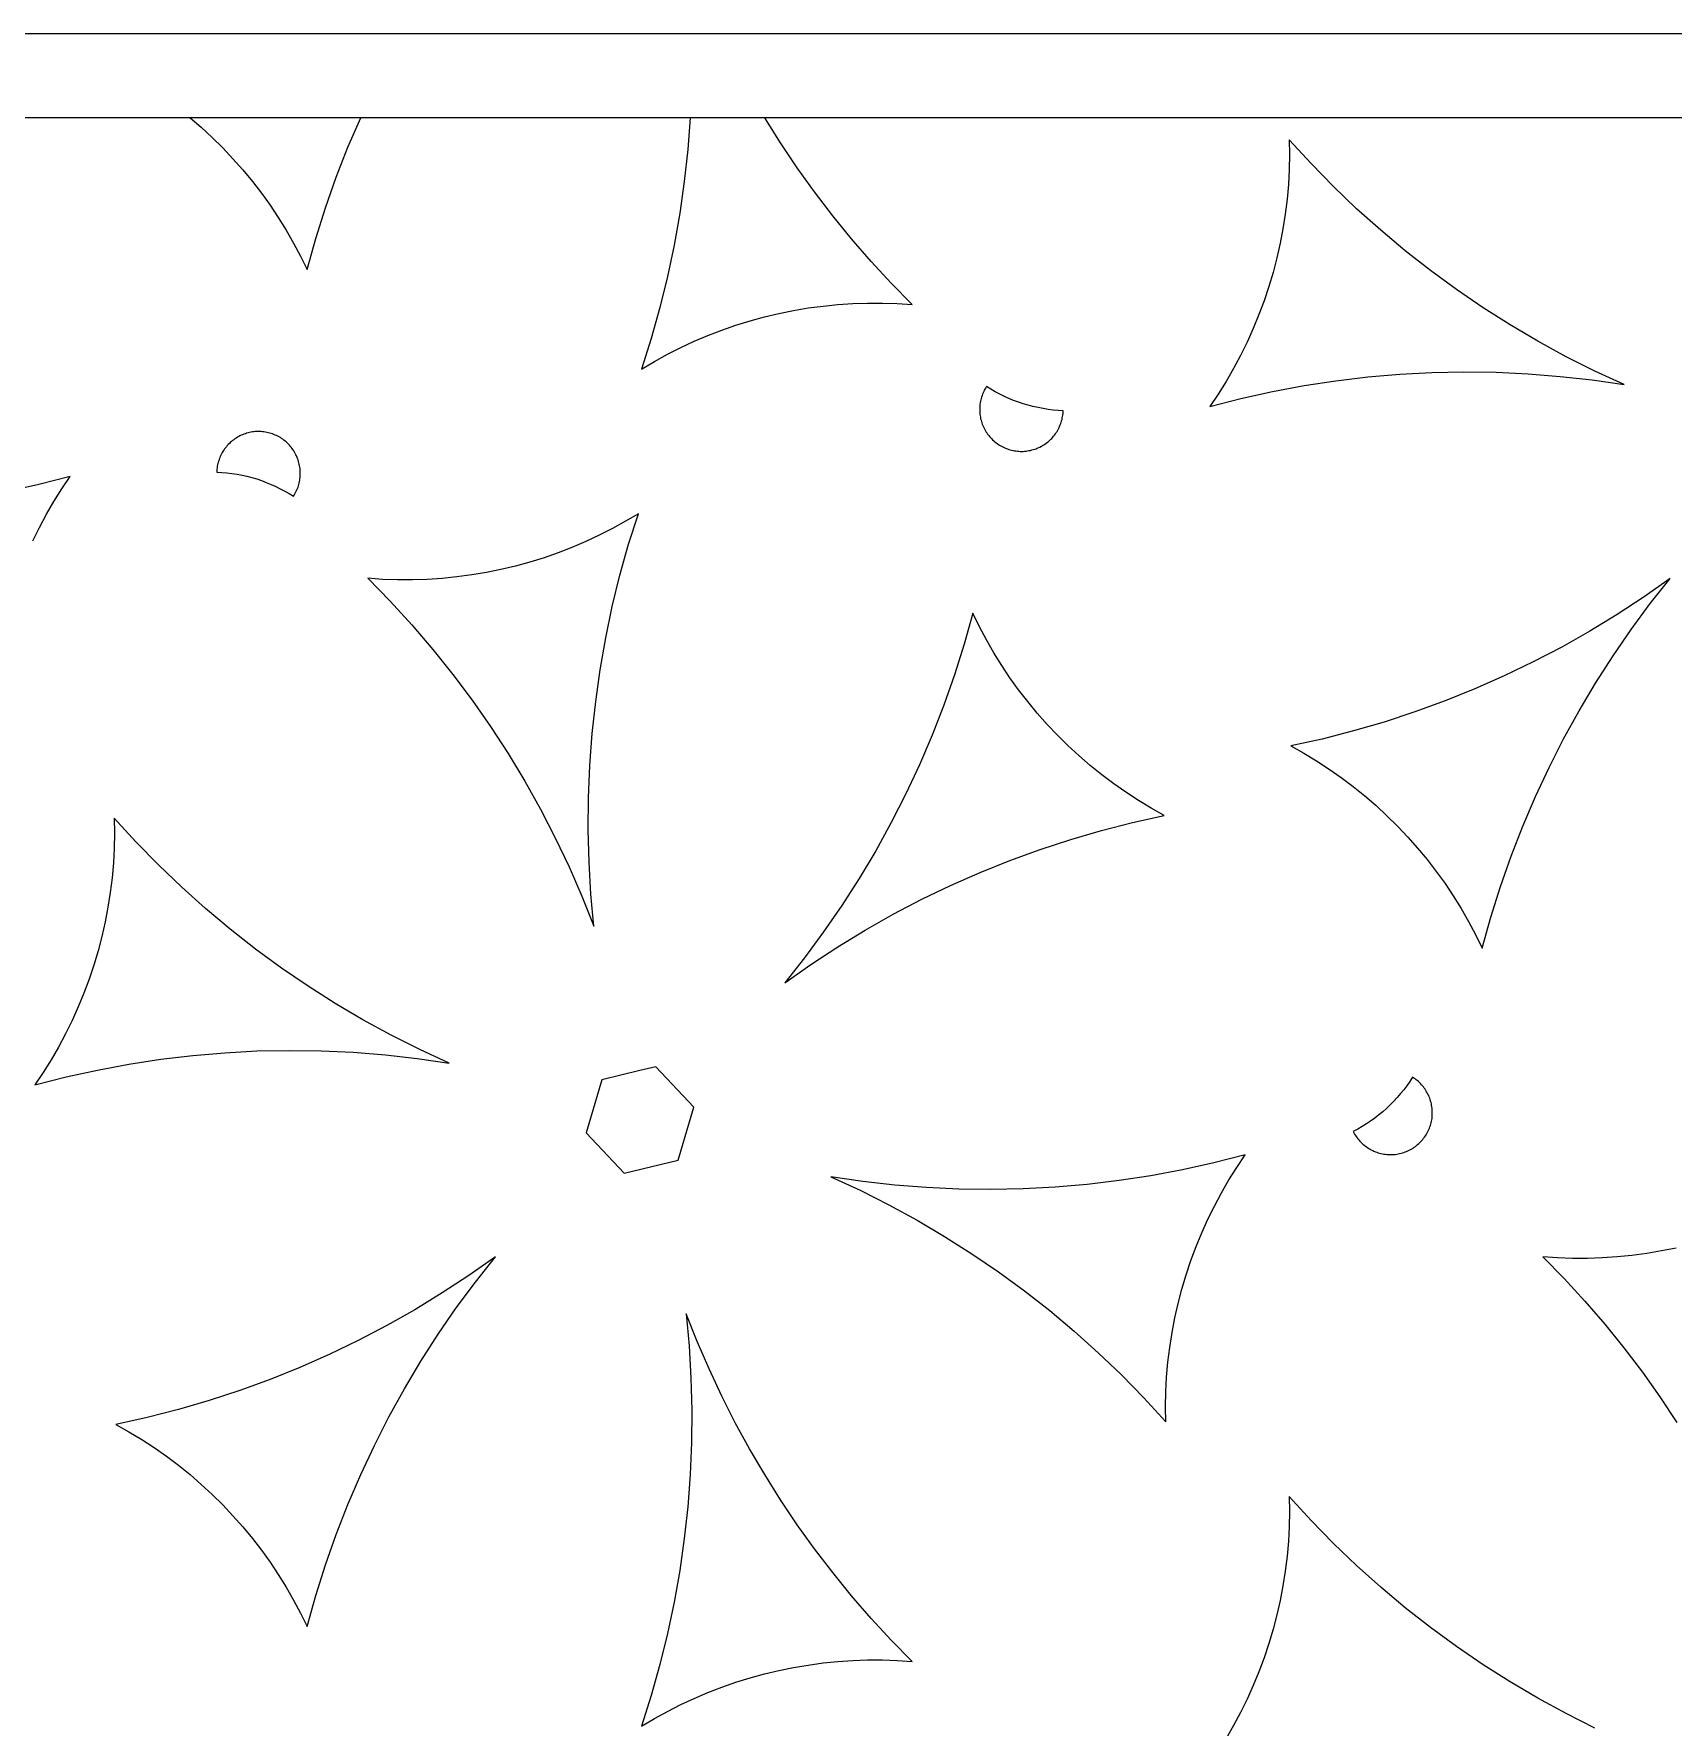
# Model space of a CAD drawing. Header units: millimetres. Extents: x 673 to 1358, y 599 to 1000.
# Drawn here: x 1140.5 to 1258, y 878.3 to 999.6 of the extents above; entities that cross this region are included whole.
import ezdxf

# ---------------------------------------------------------------- set-up
doc = ezdxf.new("R2010")
doc.units = ezdxf.units.MM
doc.layers.add('Layer 01', color=12, linetype='Continuous', true_color=0xde0000)

msp = doc.modelspace()

# ---------------------------------------------------------------- linework, layer by layer
at = {"layer": 'Layer 01'}
for p, q in [((1358.34, 999.58), (672.87, 999.58)), ((1352.34, 993.58), (678.87, 993.58)), ((1151.74, 993.58), (1152.54, 992.89)), ((1163.05, 991.46), (1163.96, 993.58)), ((1187.56, 993.58), (1187.39, 991.29)), ((1194.04, 991.77), (1192.91, 993.58)), ((1152.54, 992.89), (1153.32, 992.16)), ((1153.32, 992.16), (1154.08, 991.42)), ((1154.08, 991.42), (1154.81, 990.64)), ((1162.21, 989.31), (1163.05, 991.46)), ((1187.39, 991.29), (1187.14, 989)), ((1195.24, 990), (1194.04, 991.77)), ((1232.05, 990.3), (1230.49, 992)), ((1230.49, 992), (1230.5, 990.94)), ((1154.81, 990.64), (1155.52, 989.84)), ((1155.52, 989.84), (1156.2, 989.02)), ((1196.48, 988.26), (1195.24, 990)), ((1230.48, 989.87), (1230.43, 988.8)), ((1230.5, 990.94), (1230.48, 989.87)), ((1233.66, 988.66), (1232.05, 990.3)), ((1156.2, 989.02), (1156.85, 988.18)), ((1161.44, 987.13), (1162.21, 989.31)), ((1187.14, 989), (1186.82, 986.73)), ((1230.43, 988.8), (1230.33, 987.74)), ((1235.32, 987.06), (1233.66, 988.66)), ((1156.85, 988.18), (1157.47, 987.31)), ((1197.78, 986.56), (1196.48, 988.26)), ((1230.33, 987.74), (1230.2, 986.68)), ((1157.47, 987.31), (1158.06, 986.43)), ((1158.06, 986.43), (1158.62, 985.52)), ((1160.75, 984.93), (1161.44, 987.13)), ((1186.82, 986.73), (1186.42, 984.46)), ((1199.13, 984.91), (1197.78, 986.56)), ((1230.2, 986.68), (1230.04, 985.63)), ((1237.04, 985.53), (1235.32, 987.06)), ((1158.62, 985.52), (1159.15, 984.6)), ((1160.12, 982.7), (1160.75, 984.93)), ((1230.04, 985.63), (1229.84, 984.58)), ((1238.8, 984.05), (1237.04, 985.53)), ((1159.15, 984.6), (1159.65, 983.66)), ((1186.42, 984.46), (1185.95, 982.21)), ((1200.53, 983.29), (1199.13, 984.91)), ((1229.84, 984.58), (1229.6, 983.54)), ((1240.62, 982.63), (1238.8, 984.05)), ((1159.65, 983.66), (1160.12, 982.7)), ((1201.98, 981.72), (1200.53, 983.29)), ((1229.33, 982.5), (1229.03, 981.48)), ((1229.6, 983.54), (1229.33, 982.5)), ((1242.47, 981.27), (1240.62, 982.63)), ((1185.95, 982.21), (1185.4, 979.98)), ((1203.48, 980.19), (1201.98, 981.72)), ((1229.03, 981.48), (1228.69, 980.47)), ((1196.03, 979.95), (1197.09, 980.09)), ((1197.09, 980.09), (1198.15, 980.2)), ((1198.15, 980.2), (1199.21, 980.27)), ((1199.21, 980.27), (1200.28, 980.3)), ((1200.28, 980.3), (1201.35, 980.3)), ((1201.35, 980.3), (1202.41, 980.27)), ((1202.41, 980.27), (1203.48, 980.19)), ((1228.69, 980.47), (1228.32, 979.47)), ((1244.38, 979.97), (1242.47, 981.27)), ((1185.4, 979.98), (1184.78, 977.76)), ((1190.84, 978.71), (1191.86, 979.03)), ((1191.86, 979.03), (1192.89, 979.31)), ((1192.89, 979.31), (1193.93, 979.56)), ((1193.93, 979.56), (1194.98, 979.77)), ((1194.98, 979.77), (1196.03, 979.95)), ((1228.32, 979.47), (1227.91, 978.48)), ((1246.32, 978.74), (1244.38, 979.97)), ((1184.78, 977.76), (1184.09, 975.57)), ((1187.86, 977.56), (1188.84, 977.98)), ((1188.84, 977.98), (1189.84, 978.36)), ((1189.84, 978.36), (1190.84, 978.71)), ((1227.91, 978.48), (1227.47, 977.51)), ((1248.31, 977.57), (1246.32, 978.74)), ((1185, 976.11), (1185.94, 976.63)), ((1185.94, 976.63), (1186.89, 977.11)), ((1186.89, 977.11), (1187.86, 977.56)), ((1227, 976.55), (1226.5, 975.61)), ((1227.47, 977.51), (1227, 976.55)), ((1250.33, 976.46), (1248.31, 977.57)), ((1252.39, 975.43), (1250.33, 976.46)), ((1184.09, 975.57), (1185, 976.11)), ((1226.5, 975.61), (1225.96, 974.69)), ((1236.11, 975.01), (1238.41, 975.21)), ((1238.41, 975.21), (1240.71, 975.33)), ((1240.71, 975.33), (1243.01, 975.37)), ((1243.01, 975.37), (1245.31, 975.34)), ((1245.31, 975.34), (1247.61, 975.24)), ((1247.61, 975.24), (1249.91, 975.05)), ((1254.48, 974.46), (1252.39, 975.43)), ((1208.64, 974.05), (1208.6, 973.96)), ((1208.69, 974.14), (1208.64, 974.05)), ((1208.75, 974.23), (1208.69, 974.14)), ((1208.8, 974.32), (1208.75, 974.23)), ((1209.11, 974.13), (1208.8, 974.32)), ((1209.43, 973.95), (1209.11, 974.13)), ((1225.96, 974.69), (1225.4, 973.78)), ((1229.28, 973.97), (1231.55, 974.39)), ((1231.55, 974.39), (1233.82, 974.74)), ((1233.82, 974.74), (1236.11, 975.01)), ((1249.91, 975.05), (1252.2, 974.8)), ((1252.2, 974.8), (1254.48, 974.46)), ((1208.32, 972.96), (1208.31, 972.85)), ((1208.31, 972.85), (1208.31, 972.75)), ((1208.33, 973.06), (1208.32, 972.96)), ((1208.35, 973.16), (1208.33, 973.06)), ((1208.37, 973.27), (1208.35, 973.16)), ((1208.39, 973.37), (1208.37, 973.27)), ((1208.42, 973.47), (1208.39, 973.37)), ((1208.45, 973.57), (1208.42, 973.47)), ((1208.48, 973.67), (1208.45, 973.57)), ((1208.51, 973.77), (1208.48, 973.67)), ((1208.55, 973.86), (1208.51, 973.77)), ((1208.6, 973.96), (1208.55, 973.86)), ((1209.75, 973.77), (1209.43, 973.95)), ((1210.08, 973.61), (1209.75, 973.77)), ((1210.41, 973.46), (1210.08, 973.61)), ((1210.74, 973.33), (1210.41, 973.46)), ((1211.09, 973.2), (1210.74, 973.33)), ((1211.43, 973.08), (1211.09, 973.2)), ((1211.78, 972.98), (1211.43, 973.08)), ((1212.13, 972.89), (1211.78, 972.98)), ((1212.49, 972.81), (1212.13, 972.89)), ((1212.85, 972.74), (1212.49, 972.81)), ((1225.4, 973.78), (1224.8, 972.9)), ((1224.8, 972.9), (1227.03, 973.47)), ((1227.03, 973.47), (1229.28, 973.97)), ((1208.31, 972.75), (1208.31, 972.64)), ((1208.31, 972.64), (1208.31, 972.54)), ((1208.31, 972.54), (1208.32, 972.44)), ((1208.32, 972.44), (1208.33, 972.33)), ((1208.33, 972.33), (1208.34, 972.23)), ((1208.34, 972.23), (1208.36, 972.13)), ((1208.36, 972.13), (1208.38, 972.02)), ((1208.38, 972.02), (1208.41, 971.92)), ((1208.41, 971.92), (1208.43, 971.82)), ((1208.43, 971.82), (1208.47, 971.72)), ((1208.47, 971.72), (1208.5, 971.62)), ((1208.5, 971.62), (1208.54, 971.53)), ((1213.21, 972.68), (1212.85, 972.74)), ((1213.57, 972.64), (1213.21, 972.68)), ((1213.93, 972.61), (1213.57, 972.64)), ((1214.3, 972.59), (1213.93, 972.61)), ((1214.04, 971.47), (1214.08, 971.57)), ((1214.08, 971.57), (1214.12, 971.67)), ((1214.12, 971.67), (1214.16, 971.77)), ((1214.16, 971.77), (1214.18, 971.87)), ((1214.18, 971.87), (1214.21, 971.97)), ((1214.21, 971.97), (1214.23, 972.07)), ((1214.23, 972.07), (1214.25, 972.17)), ((1214.25, 972.17), (1214.27, 972.27)), ((1214.27, 972.27), (1214.28, 972.38)), ((1214.28, 972.38), (1214.29, 972.48)), ((1214.29, 972.48), (1214.3, 972.59)), ((1154.7, 970.38), (1154.62, 970.32)), ((1154.78, 970.45), (1154.7, 970.38)), ((1154.87, 970.51), (1154.78, 970.45)), ((1154.95, 970.57), (1154.87, 970.51)), ((1155.04, 970.63), (1154.95, 970.57)), ((1155.13, 970.69), (1155.04, 970.63)), ((1155.22, 970.74), (1155.13, 970.69)), ((1155.31, 970.79), (1155.22, 970.74)), ((1155.4, 970.83), (1155.31, 970.79)), ((1155.5, 970.87), (1155.4, 970.83)), ((1155.6, 970.91), (1155.5, 970.87)), ((1155.7, 970.94), (1155.6, 970.91)), ((1155.79, 970.98), (1155.7, 970.94)), ((1155.9, 971), (1155.79, 970.98)), ((1156, 971.03), (1155.9, 971)), ((1156.1, 971.05), (1156, 971.03)), ((1156.2, 971.07), (1156.1, 971.05)), ((1156.31, 971.08), (1156.2, 971.07)), ((1156.41, 971.09), (1156.31, 971.08)), ((1156.51, 971.09), (1156.41, 971.09)), ((1156.62, 971.1), (1156.51, 971.09)), ((1156.72, 971.1), (1156.62, 971.1)), ((1156.83, 971.09), (1156.72, 971.1)), ((1156.93, 971.08), (1156.83, 971.09)), ((1157.03, 971.07), (1156.93, 971.08)), ((1157.14, 971.06), (1157.03, 971.07)), ((1157.24, 971.04), (1157.14, 971.06)), ((1157.34, 971.01), (1157.24, 971.04)), ((1157.44, 970.99), (1157.34, 971.01)), ((1157.54, 970.96), (1157.44, 970.99)), ((1157.64, 970.93), (1157.54, 970.96)), ((1157.74, 970.89), (1157.64, 970.93)), ((1157.84, 970.85), (1157.74, 970.89)), ((1157.93, 970.81), (1157.84, 970.85)), ((1158.02, 970.76), (1157.93, 970.81)), ((1158.12, 970.71), (1158.02, 970.76)), ((1158.21, 970.66), (1158.12, 970.71)), ((1158.29, 970.6), (1158.21, 970.66)), ((1158.38, 970.54), (1158.29, 970.6)), ((1158.46, 970.48), (1158.38, 970.54)), ((1158.54, 970.41), (1158.46, 970.48)), ((1158.62, 970.35), (1158.54, 970.41)), ((1208.54, 971.53), (1208.58, 971.43)), ((1208.58, 971.43), (1208.63, 971.34)), ((1208.63, 971.34), (1208.67, 971.24)), ((1208.67, 971.24), (1208.72, 971.15)), ((1208.72, 971.15), (1208.78, 971.06)), ((1208.78, 971.06), (1208.84, 970.98)), ((1208.84, 970.98), (1208.9, 970.89)), ((1208.9, 970.89), (1208.96, 970.81)), ((1208.96, 970.81), (1209.03, 970.73)), ((1209.03, 970.73), (1209.1, 970.65)), ((1209.1, 970.65), (1209.17, 970.58)), ((1209.17, 970.58), (1209.24, 970.5)), ((1209.24, 970.5), (1209.32, 970.43)), ((1209.32, 970.43), (1209.4, 970.36)), ((1209.4, 970.36), (1209.48, 970.3)), ((1213.16, 970.33), (1213.24, 970.39)), ((1213.24, 970.39), (1213.32, 970.46)), ((1213.32, 970.46), (1213.4, 970.54)), ((1213.4, 970.54), (1213.47, 970.61)), ((1213.47, 970.61), (1213.54, 970.69)), ((1213.54, 970.69), (1213.61, 970.77)), ((1213.61, 970.77), (1213.67, 970.85)), ((1213.67, 970.85), (1213.74, 970.93)), ((1213.74, 970.93), (1213.79, 971.02)), ((1213.79, 971.02), (1213.85, 971.1)), ((1213.85, 971.1), (1213.9, 971.19)), ((1213.9, 971.19), (1213.95, 971.29)), ((1213.95, 971.29), (1214, 971.38)), ((1214, 971.38), (1214.04, 971.47)), ((1153.86, 969.21), (1153.82, 969.11)), ((1153.9, 969.31), (1153.86, 969.21)), ((1153.94, 969.4), (1153.9, 969.31)), ((1153.99, 969.49), (1153.94, 969.4)), ((1154.04, 969.59), (1153.99, 969.49)), ((1154.09, 969.67), (1154.04, 969.59)), ((1154.15, 969.76), (1154.09, 969.67)), ((1154.21, 969.85), (1154.15, 969.76)), ((1154.27, 969.93), (1154.21, 969.85)), ((1154.34, 970.01), (1154.27, 969.93)), ((1154.4, 970.09), (1154.34, 970.01)), ((1154.47, 970.17), (1154.4, 970.09)), ((1154.55, 970.24), (1154.47, 970.17)), ((1154.62, 970.32), (1154.55, 970.24)), ((1158.7, 970.28), (1158.62, 970.35)), ((1158.78, 970.2), (1158.7, 970.28)), ((1158.85, 970.13), (1158.78, 970.2)), ((1158.92, 970.05), (1158.85, 970.13)), ((1158.98, 969.97), (1158.92, 970.05)), ((1159.05, 969.89), (1158.98, 969.97)), ((1159.11, 969.8), (1159.05, 969.89)), ((1159.16, 969.71), (1159.11, 969.8)), ((1159.22, 969.63), (1159.16, 969.71)), ((1159.27, 969.53), (1159.22, 969.63)), ((1159.32, 969.44), (1159.27, 969.53)), ((1159.36, 969.35), (1159.32, 969.44)), ((1159.41, 969.25), (1159.36, 969.35)), ((1159.44, 969.16), (1159.41, 969.25)), ((1159.48, 969.06), (1159.44, 969.16)), ((1209.48, 970.3), (1209.56, 970.24)), ((1209.56, 970.24), (1209.65, 970.18)), ((1209.65, 970.18), (1209.74, 970.12)), ((1209.74, 970.12), (1209.83, 970.07)), ((1209.83, 970.07), (1209.92, 970.02)), ((1209.92, 970.02), (1210.01, 969.97)), ((1210.01, 969.97), (1210.11, 969.93)), ((1210.11, 969.93), (1210.21, 969.89)), ((1210.21, 969.89), (1210.3, 969.85)), ((1210.3, 969.85), (1210.4, 969.82)), ((1210.4, 969.82), (1210.5, 969.79)), ((1210.5, 969.79), (1210.6, 969.76)), ((1210.6, 969.76), (1210.7, 969.74)), ((1210.7, 969.74), (1210.81, 969.72)), ((1210.81, 969.72), (1210.91, 969.71)), ((1210.91, 969.71), (1211.01, 969.7)), ((1211.01, 969.7), (1211.12, 969.69)), ((1211.12, 969.69), (1211.22, 969.68)), ((1211.22, 969.68), (1211.33, 969.68)), ((1211.33, 969.68), (1211.43, 969.68)), ((1211.43, 969.68), (1211.53, 969.69)), ((1211.53, 969.69), (1211.64, 969.7)), ((1211.64, 969.7), (1211.74, 969.71)), ((1211.74, 969.71), (1211.84, 969.73)), ((1211.84, 969.73), (1211.95, 969.75)), ((1211.95, 969.75), (1212.05, 969.78)), ((1212.05, 969.78), (1212.15, 969.8)), ((1212.15, 969.8), (1212.25, 969.84)), ((1212.25, 969.84), (1212.35, 969.87)), ((1212.35, 969.87), (1212.44, 969.91)), ((1212.44, 969.91), (1212.54, 969.95)), ((1212.54, 969.95), (1212.63, 969.99)), ((1212.63, 969.99), (1212.73, 970.04)), ((1212.73, 970.04), (1212.82, 970.09)), ((1212.82, 970.09), (1212.91, 970.15)), ((1212.91, 970.15), (1212.99, 970.2)), ((1212.99, 970.2), (1213.08, 970.27)), ((1213.08, 970.27), (1213.16, 970.33)), ((1153.66, 968.4), (1153.65, 968.3)), ((1153.65, 968.3), (1153.65, 968.19)), ((1153.65, 968.19), (1154.01, 968.17)), ((1153.67, 968.5), (1153.66, 968.4)), ((1153.69, 968.61), (1153.67, 968.5)), ((1153.71, 968.71), (1153.69, 968.61)), ((1153.73, 968.81), (1153.71, 968.71)), ((1153.76, 968.91), (1153.73, 968.81)), ((1153.79, 969.01), (1153.76, 968.91)), ((1153.82, 969.11), (1153.79, 969.01)), ((1154.01, 968.17), (1154.38, 968.14)), ((1154.38, 968.14), (1154.74, 968.1)), ((1154.74, 968.1), (1155.1, 968.04)), ((1155.1, 968.04), (1155.46, 967.97)), ((1155.46, 967.97), (1155.81, 967.89)), ((1159.51, 968.96), (1159.48, 969.06)), ((1159.54, 968.86), (1159.51, 968.96)), ((1159.56, 968.76), (1159.54, 968.86)), ((1159.58, 968.65), (1159.56, 968.76)), ((1159.6, 968.55), (1159.58, 968.65)), ((1159.62, 968.45), (1159.6, 968.55)), ((1159.63, 968.34), (1159.62, 968.45)), ((1159.63, 968.24), (1159.63, 968.34)), ((1159.63, 968.14), (1159.63, 968.24)), ((1159.63, 968.03), (1159.63, 968.14)), ((1159.63, 967.93), (1159.63, 968.03)), ((1140.91, 967.31), (1138.66, 966.81)), ((1143.14, 967.88), (1140.91, 967.31)), ((1141.98, 966.09), (1142.55, 967)), ((1142.55, 967), (1143.14, 967.88)), ((1155.81, 967.89), (1156.16, 967.8)), ((1156.16, 967.8), (1156.51, 967.7)), ((1156.51, 967.7), (1156.86, 967.58)), ((1156.86, 967.58), (1157.2, 967.45)), ((1157.2, 967.45), (1157.54, 967.31)), ((1157.54, 967.31), (1157.87, 967.17)), ((1157.87, 967.17), (1158.2, 967)), ((1158.2, 967), (1158.52, 966.83)), ((1158.52, 966.83), (1158.83, 966.65)), ((1159.25, 966.64), (1159.3, 966.73)), ((1159.3, 966.73), (1159.35, 966.82)), ((1159.35, 966.82), (1159.39, 966.92)), ((1159.39, 966.92), (1159.43, 967.01)), ((1159.43, 967.01), (1159.47, 967.11)), ((1159.47, 967.11), (1159.5, 967.21)), ((1159.5, 967.21), (1159.53, 967.31)), ((1159.53, 967.31), (1159.55, 967.41)), ((1159.55, 967.41), (1159.58, 967.51)), ((1159.58, 967.51), (1159.59, 967.62)), ((1159.59, 967.62), (1159.61, 967.72)), ((1159.61, 967.72), (1159.62, 967.82)), ((1159.62, 967.82), (1159.63, 967.93)), ((1141.45, 965.17), (1141.98, 966.09)), ((1158.83, 966.65), (1159.14, 966.46)), ((1159.14, 966.46), (1159.2, 966.55)), ((1159.2, 966.55), (1159.25, 966.64)), ((1140.94, 964.23), (1141.45, 965.17)), ((1182.94, 964.67), (1182, 964.15)), ((1183.86, 965.21), (1182.94, 964.67)), ((1183.16, 963.02), (1183.86, 965.21)), ((1140.47, 963.27), (1140.94, 964.23)), ((1180.09, 963.22), (1179.1, 962.8)), ((1181.05, 963.67), (1180.09, 963.22)), ((1182, 964.15), (1181.05, 963.67)), ((1177.1, 962.06), (1176.08, 961.75)), ((1178.11, 962.42), (1177.1, 962.06)), ((1179.1, 962.8), (1178.11, 962.42)), ((1182.54, 960.8), (1183.16, 963.02)), ((1170.86, 960.69), (1169.8, 960.58)), ((1171.92, 960.83), (1170.86, 960.69)), ((1172.97, 961), (1171.92, 960.83)), ((1174.01, 961.22), (1172.97, 961)), ((1175.05, 961.46), (1174.01, 961.22)), ((1176.08, 961.75), (1175.05, 961.46)), ((1181.99, 958.56), (1182.54, 960.8)), ((1164.47, 960.59), (1166.08, 958.94)), ((1165.53, 960.51), (1164.47, 960.59)), ((1166.6, 960.48), (1165.53, 960.51)), ((1167.67, 960.47), (1166.6, 960.48)), ((1168.73, 960.51), (1167.67, 960.47)), ((1169.8, 960.58), (1168.73, 960.51)), ((1257.79, 960.58), (1255.91, 959.25)), ((1256.36, 958.77), (1257.79, 960.58)), ((1166.08, 958.94), (1167.63, 957.24)), ((1181.52, 956.31), (1181.99, 958.56)), ((1255.91, 959.25), (1253.98, 957.99)), ((1254.99, 956.92), (1256.36, 958.77)), ((1167.63, 957.24), (1169.13, 955.49)), ((1207.82, 958.08), (1207.2, 955.86)), ((1208.29, 957.12), (1207.82, 958.08)), ((1208.79, 956.18), (1208.29, 957.12)), ((1253.98, 957.99), (1252.02, 956.79)), ((1181.12, 954.04), (1181.52, 956.31)), ((1207.2, 955.86), (1206.51, 953.66)), ((1209.32, 955.25), (1208.79, 956.18)), ((1252.02, 956.79), (1250.01, 955.66)), ((1253.69, 955.02), (1254.99, 956.92)), ((1169.13, 955.49), (1170.57, 953.69)), ((1209.89, 954.35), (1209.32, 955.25)), ((1247.97, 954.59), (1245.89, 953.59)), ((1250.01, 955.66), (1247.97, 954.59)), ((1252.44, 953.08), (1253.69, 955.02)), ((1170.57, 953.69), (1171.95, 951.85)), ((1180.8, 951.76), (1181.12, 954.04)), ((1206.51, 953.66), (1205.74, 951.49)), ((1210.48, 953.46), (1209.89, 954.35)), ((1211.1, 952.59), (1210.48, 953.46)), ((1245.89, 953.59), (1243.79, 952.66)), ((1211.76, 951.75), (1211.1, 952.59)), ((1243.79, 952.66), (1241.65, 951.8)), ((1251.27, 951.1), (1252.44, 953.08)), ((1171.95, 951.85), (1173.27, 949.96)), ((1180.55, 949.47), (1180.8, 951.76)), ((1205.74, 951.49), (1204.9, 949.34)), ((1212.43, 950.92), (1211.76, 951.75)), ((1239.49, 951.01), (1237.3, 950.29)), ((1241.65, 951.8), (1239.49, 951.01)), ((1250.15, 949.09), (1251.27, 951.1)), ((1173.27, 949.96), (1174.52, 948.03)), ((1213.14, 950.12), (1212.43, 950.92)), ((1213.88, 949.35), (1213.14, 950.12)), ((1237.3, 950.29), (1235.09, 949.65)), ((1180.38, 947.17), (1180.55, 949.47)), ((1204.9, 949.34), (1204, 947.23)), ((1214.63, 948.6), (1213.88, 949.35)), ((1215.42, 947.88), (1214.63, 948.6)), ((1232.85, 949.07), (1230.61, 948.58)), ((1230.61, 948.58), (1231.54, 948.06)), ((1235.09, 949.65), (1232.85, 949.07)), ((1249.11, 947.03), (1250.15, 949.09)), ((1174.52, 948.03), (1175.72, 946.06)), ((1216.23, 947.18), (1215.42, 947.88)), ((1231.54, 948.06), (1232.45, 947.5)), ((1232.45, 947.5), (1233.34, 946.92)), ((1180.28, 944.87), (1180.38, 947.17)), ((1204, 947.23), (1203.02, 945.14)), ((1217.06, 946.51), (1216.23, 947.18)), ((1217.91, 945.87), (1217.06, 946.51)), ((1233.34, 946.92), (1234.22, 946.31)), ((1234.22, 946.31), (1235.07, 945.67)), ((1248.13, 944.95), (1249.11, 947.03)), ((1175.72, 946.06), (1176.84, 944.05)), ((1203.02, 945.14), (1201.97, 943.09)), ((1218.78, 945.26), (1217.91, 945.87)), ((1219.68, 944.67), (1218.78, 945.26)), ((1235.07, 945.67), (1235.9, 945)), ((1235.9, 945), (1236.71, 944.3)), ((1247.22, 942.83), (1248.13, 944.95)), ((1176.84, 944.05), (1177.9, 942)), ((1180.26, 942.56), (1180.28, 944.87)), ((1220.59, 944.12), (1219.68, 944.67)), ((1221.52, 943.6), (1220.59, 944.12)), ((1236.71, 944.3), (1237.49, 943.58)), ((1147.86, 941.7), (1146.31, 943.4)), ((1146.31, 943.4), (1146.32, 942.33)), ((1180.32, 940.26), (1180.26, 942.56)), ((1201.97, 943.09), (1200.86, 941.07)), ((1214.83, 941.88), (1217.04, 942.53)), ((1217.04, 942.53), (1219.27, 943.1)), ((1219.27, 943.1), (1221.52, 943.6)), ((1237.49, 943.58), (1238.25, 942.83)), ((1238.25, 942.83), (1238.99, 942.05)), ((1246.39, 940.69), (1247.22, 942.83)), ((1146.3, 941.26), (1146.24, 940.2)), ((1146.32, 942.33), (1146.3, 941.26)), ((1149.47, 940.05), (1147.86, 941.7)), ((1177.9, 942), (1178.89, 939.92)), ((1212.64, 941.17), (1214.83, 941.88)), ((1238.99, 942.05), (1239.69, 941.25)), ((1239.69, 941.25), (1240.37, 940.43)), ((1146.24, 940.2), (1146.15, 939.14)), ((1151.14, 938.46), (1149.47, 940.05)), ((1180.45, 937.96), (1180.32, 940.26)), ((1200.86, 941.07), (1199.68, 939.09)), ((1208.34, 939.52), (1210.48, 940.38)), ((1210.48, 940.38), (1212.64, 941.17)), ((1240.37, 940.43), (1241.02, 939.58)), ((1245.62, 938.51), (1246.39, 940.69)), ((1146.15, 939.14), (1146.02, 938.08)), ((1178.89, 939.92), (1179.81, 937.81)), ((1199.68, 939.09), (1198.44, 937.15)), ((1206.23, 938.59), (1208.34, 939.52)), ((1241.02, 939.58), (1241.65, 938.72)), ((1146.02, 938.08), (1145.85, 937.02)), ((1152.85, 936.92), (1151.14, 938.46)), ((1179.81, 937.81), (1180.66, 935.67)), ((1180.66, 935.67), (1180.45, 937.96)), ((1204.16, 937.59), (1206.23, 938.59)), ((1241.65, 938.72), (1242.24, 937.83)), ((1242.24, 937.83), (1242.8, 936.92)), ((1244.93, 936.32), (1245.62, 938.51)), ((1145.85, 937.02), (1145.65, 935.97)), ((1154.62, 935.44), (1152.85, 936.92)), ((1198.44, 937.15), (1197.13, 935.26)), ((1200.11, 935.39), (1202.12, 936.52)), ((1202.12, 936.52), (1204.16, 937.59)), ((1242.8, 936.92), (1243.34, 936)), ((1145.65, 935.97), (1145.42, 934.93)), ((1156.43, 934.02), (1154.62, 935.44)), ((1197.13, 935.26), (1195.77, 933.4)), ((1198.15, 934.19), (1200.11, 935.39)), ((1243.34, 936), (1243.84, 935.06)), ((1244.31, 934.1), (1244.93, 936.32)), ((1145.42, 934.93), (1145.15, 933.9)), ((1158.29, 932.66), (1156.43, 934.02)), ((1196.22, 932.92), (1198.15, 934.19)), ((1243.84, 935.06), (1244.31, 934.1)), ((1144.84, 932.88), (1144.51, 931.87)), ((1145.15, 933.9), (1144.84, 932.88)), ((1195.77, 933.4), (1194.34, 931.6)), ((1194.34, 931.6), (1196.22, 932.92)), ((1144.51, 931.87), (1144.13, 930.87)), ((1160.19, 931.37), (1158.29, 932.66)), ((1144.13, 930.87), (1143.73, 929.88)), ((1162.14, 930.13), (1160.19, 931.37)), ((1143.73, 929.88), (1143.29, 928.91)), ((1164.12, 928.96), (1162.14, 930.13)), ((1142.82, 927.95), (1142.31, 927.01)), ((1143.29, 928.91), (1142.82, 927.95)), ((1166.15, 927.86), (1164.12, 928.96)), ((1142.31, 927.01), (1141.78, 926.08)), ((1154.22, 926.6), (1156.52, 926.73)), ((1156.52, 926.73), (1158.83, 926.77)), ((1158.83, 926.77), (1161.13, 926.74)), ((1161.13, 926.74), (1163.43, 926.63)), ((1168.2, 926.83), (1166.15, 927.86)), ((1170.29, 925.86), (1168.2, 926.83)), ((1141.78, 926.08), (1141.21, 925.18)), ((1145.1, 925.36), (1147.36, 925.79)), ((1147.36, 925.79), (1149.64, 926.13)), ((1149.64, 926.13), (1151.93, 926.41)), ((1151.93, 926.41), (1154.22, 926.6)), ((1163.43, 926.63), (1165.73, 926.45)), ((1165.73, 926.45), (1168.01, 926.19)), ((1168.01, 926.19), (1170.29, 925.86)), ((1185.1, 925.59), (1183.97, 925.32)), ((1187.83, 922.71), (1185.1, 925.59)), ((1141.21, 925.18), (1140.62, 924.29)), ((1140.62, 924.29), (1142.85, 924.87)), ((1142.85, 924.87), (1145.1, 925.36)), ((1181.25, 924.67), (1180.11, 920.87)), ((1183.97, 925.32), (1181.25, 924.67)), ((1239.12, 924.54), (1238.91, 924.24)), ((1239.32, 924.84), (1239.12, 924.54)), ((1239.41, 924.79), (1239.32, 924.84)), ((1239.5, 924.73), (1239.41, 924.79)), ((1239.58, 924.66), (1239.5, 924.73)), ((1239.66, 924.6), (1239.58, 924.66)), ((1239.74, 924.53), (1239.66, 924.6)), ((1239.82, 924.46), (1239.74, 924.53)), ((1239.89, 924.39), (1239.82, 924.46)), ((1239.96, 924.31), (1239.89, 924.39)), ((1240.03, 924.23), (1239.96, 924.31)), ((1237.98, 923.12), (1237.73, 922.86)), ((1238.23, 923.39), (1237.98, 923.12)), ((1238.47, 923.67), (1238.23, 923.39)), ((1238.7, 923.95), (1238.47, 923.67)), ((1238.91, 924.24), (1238.7, 923.95)), ((1240.1, 924.15), (1240.03, 924.23)), ((1240.16, 924.07), (1240.1, 924.15)), ((1240.22, 923.98), (1240.16, 924.07)), ((1240.28, 923.9), (1240.22, 923.98)), ((1240.33, 923.81), (1240.28, 923.9)), ((1240.38, 923.72), (1240.33, 923.81)), ((1240.43, 923.62), (1240.38, 923.72)), ((1240.48, 923.53), (1240.43, 923.62)), ((1240.52, 923.43), (1240.48, 923.53)), ((1240.56, 923.34), (1240.52, 923.43)), ((1240.59, 923.24), (1240.56, 923.34)), ((1240.62, 923.14), (1240.59, 923.24)), ((1240.65, 923.04), (1240.62, 923.14)), ((1186.7, 918.91), (1187.83, 922.71)), ((1236.62, 921.92), (1236.32, 921.7)), ((1236.91, 922.14), (1236.62, 921.92)), ((1237.19, 922.37), (1236.91, 922.14)), ((1237.46, 922.61), (1237.19, 922.37)), ((1237.73, 922.86), (1237.46, 922.61)), ((1240.67, 922.94), (1240.65, 923.04)), ((1240.69, 922.84), (1240.67, 922.94)), ((1240.71, 922.73), (1240.69, 922.84)), ((1240.7, 921.8), (1240.72, 921.9)), ((1240.72, 922.63), (1240.71, 922.73)), ((1240.73, 922.53), (1240.72, 922.63)), ((1240.72, 921.9), (1240.73, 922)), ((1240.74, 922.42), (1240.73, 922.53)), ((1240.73, 922), (1240.74, 922.11)), ((1240.74, 922.32), (1240.74, 922.42)), ((1240.74, 922.21), (1240.74, 922.32)), ((1240.74, 922.11), (1240.74, 922.21)), ((1180.11, 920.87), (1182.84, 917.98)), ((1235.4, 921.12), (1235.07, 920.95)), ((1235.07, 920.95), (1235.12, 920.86)), ((1235.12, 920.86), (1235.17, 920.77)), ((1235.17, 920.77), (1235.23, 920.68)), ((1235.23, 920.68), (1235.29, 920.59)), ((1235.71, 921.31), (1235.4, 921.12)), ((1236.02, 921.5), (1235.71, 921.31)), ((1236.32, 921.7), (1236.02, 921.5)), ((1240.19, 920.56), (1240.24, 920.64)), ((1240.24, 920.64), (1240.3, 920.73)), ((1240.3, 920.73), (1240.35, 920.82)), ((1240.35, 920.82), (1240.4, 920.91)), ((1240.4, 920.91), (1240.45, 921)), ((1240.45, 921), (1240.49, 921.1)), ((1240.49, 921.1), (1240.53, 921.2)), ((1240.53, 921.2), (1240.57, 921.29)), ((1240.57, 921.29), (1240.6, 921.39)), ((1240.6, 921.39), (1240.63, 921.49)), ((1240.63, 921.49), (1240.66, 921.59)), ((1240.66, 921.59), (1240.68, 921.69)), ((1240.68, 921.69), (1240.7, 921.8)), ((1235.29, 920.59), (1235.35, 920.51)), ((1235.35, 920.51), (1235.41, 920.43)), ((1235.41, 920.43), (1235.48, 920.35)), ((1235.48, 920.35), (1235.55, 920.27)), ((1235.55, 920.27), (1235.62, 920.19)), ((1235.62, 920.19), (1235.69, 920.12)), ((1235.69, 920.12), (1235.77, 920.05)), ((1235.77, 920.05), (1235.85, 919.98)), ((1235.85, 919.98), (1235.93, 919.92)), ((1235.93, 919.92), (1236.02, 919.86)), ((1236.02, 919.86), (1236.1, 919.8)), ((1236.1, 919.8), (1236.19, 919.74)), ((1236.19, 919.74), (1236.28, 919.69)), ((1236.28, 919.69), (1236.37, 919.64)), ((1236.37, 919.64), (1236.47, 919.59)), ((1236.47, 919.59), (1236.56, 919.55)), ((1236.56, 919.55), (1236.66, 919.51)), ((1236.66, 919.51), (1236.76, 919.47)), ((1236.76, 919.47), (1236.85, 919.44)), ((1236.85, 919.44), (1236.95, 919.41)), ((1238.5, 919.4), (1238.6, 919.43)), ((1238.6, 919.43), (1238.7, 919.46)), ((1238.7, 919.46), (1238.8, 919.49)), ((1238.8, 919.49), (1238.9, 919.53)), ((1238.9, 919.53), (1238.99, 919.57)), ((1238.99, 919.57), (1239.09, 919.62)), ((1239.09, 919.62), (1239.18, 919.67)), ((1239.18, 919.67), (1239.27, 919.72)), ((1239.27, 919.72), (1239.36, 919.77)), ((1239.36, 919.77), (1239.45, 919.83)), ((1239.45, 919.83), (1239.53, 919.89)), ((1239.53, 919.89), (1239.61, 919.95)), ((1239.61, 919.95), (1239.69, 920.02)), ((1239.69, 920.02), (1239.77, 920.09)), ((1239.77, 920.09), (1239.85, 920.16)), ((1239.85, 920.16), (1239.92, 920.23)), ((1239.92, 920.23), (1239.99, 920.31)), ((1239.99, 920.31), (1240.06, 920.39)), ((1240.06, 920.39), (1240.12, 920.47)), ((1240.12, 920.47), (1240.19, 920.56)), ((1182.84, 917.98), (1186.7, 918.91)), ((1222.85, 918.21), (1220.58, 917.79)), ((1225.09, 918.71), (1222.85, 918.21)), ((1227.33, 919.28), (1225.09, 918.71)), ((1226.16, 917.49), (1226.73, 918.39)), ((1226.73, 918.39), (1227.33, 919.28)), ((1236.95, 919.41), (1237.06, 919.38)), ((1237.06, 919.38), (1237.16, 919.36)), ((1237.16, 919.36), (1237.26, 919.34)), ((1237.26, 919.34), (1237.36, 919.33)), ((1237.36, 919.33), (1237.47, 919.32)), ((1237.47, 919.32), (1237.57, 919.31)), ((1237.57, 919.31), (1237.67, 919.3)), ((1237.67, 919.3), (1237.78, 919.3)), ((1237.78, 919.3), (1237.88, 919.31)), ((1237.88, 919.31), (1237.99, 919.31)), ((1237.99, 919.31), (1238.09, 919.32)), ((1238.09, 919.32), (1238.19, 919.34)), ((1238.19, 919.34), (1238.3, 919.35)), ((1238.3, 919.35), (1238.4, 919.37)), ((1238.4, 919.37), (1238.5, 919.4)), ((1199.93, 917.38), (1197.65, 917.71)), ((1197.65, 917.71), (1199.74, 916.75)), ((1202.22, 917.12), (1199.93, 917.38)), ((1204.51, 916.94), (1202.22, 917.12)), ((1216.02, 917.16), (1213.72, 916.97)), ((1218.3, 917.44), (1216.02, 917.16)), ((1220.58, 917.79), (1218.3, 917.44)), ((1225.63, 916.56), (1226.16, 917.49)), ((1199.74, 916.75), (1201.8, 915.71)), ((1206.82, 916.83), (1204.51, 916.94)), ((1209.12, 916.8), (1206.82, 916.83)), ((1211.42, 916.85), (1209.12, 916.8)), ((1213.72, 916.97), (1211.42, 916.85)), ((1225.13, 915.62), (1225.63, 916.56)), ((1201.8, 915.71), (1203.82, 914.61)), ((1203.82, 914.61), (1205.8, 913.44)), ((1224.22, 913.69), (1224.66, 914.67)), ((1224.66, 914.67), (1225.13, 915.62)), ((1205.8, 913.44), (1207.75, 912.2)), ((1223.81, 912.71), (1224.22, 913.69)), ((1207.75, 912.2), (1209.65, 910.91)), ((1223.44, 911.71), (1223.81, 912.71)), ((1256.1, 912.22), (1255.04, 912.08)), ((1257.15, 912.4), (1256.1, 912.22)), ((1258.2, 912.61), (1257.15, 912.4)), ((1173.61, 911.98), (1171.72, 910.65)), ((1172.18, 910.17), (1173.61, 911.98)), ((1223.1, 910.69), (1223.44, 911.71)), ((1249.72, 911.91), (1248.65, 911.98)), ((1248.65, 911.98), (1250.18, 910.42)), ((1250.78, 911.87), (1249.72, 911.91)), ((1251.85, 911.87), (1250.78, 911.87)), ((1252.92, 911.9), (1251.85, 911.87)), ((1253.98, 911.98), (1252.92, 911.9)), ((1255.04, 912.08), (1253.98, 911.98)), ((1171.72, 910.65), (1169.8, 909.39)), ((1170.81, 908.32), (1172.18, 910.17)), ((1209.65, 910.91), (1211.51, 909.55)), ((1222.79, 909.67), (1223.1, 910.69)), ((1250.18, 910.42), (1251.66, 908.81)), ((1169.8, 909.39), (1167.83, 908.19)), ((1211.51, 909.55), (1213.33, 908.13)), ((1222.29, 907.6), (1222.52, 908.64)), ((1222.52, 908.64), (1222.79, 909.67)), ((1251.66, 908.81), (1253.09, 907.16)), ((1167.83, 908.19), (1165.83, 907.05)), ((1169.51, 906.43), (1170.81, 908.32)), ((1187.28, 907.9), (1187.49, 905.61)), ((1188.07, 905.91), (1187.28, 907.9)), ((1213.33, 908.13), (1215.09, 906.65)), ((1222.09, 906.55), (1222.29, 907.6)), ((1165.83, 907.05), (1163.79, 905.98)), ((1168.27, 904.5), (1169.51, 906.43)), ((1215.09, 906.65), (1216.81, 905.11)), ((1221.93, 905.49), (1222.09, 906.55)), ((1253.09, 907.16), (1254.46, 905.46)), ((1161.71, 904.98), (1159.6, 904.05)), ((1163.79, 905.98), (1161.71, 904.98)), ((1187.49, 905.61), (1187.62, 903.3)), ((1188.92, 903.95), (1188.07, 905.91)), ((1216.81, 905.11), (1218.47, 903.52)), ((1221.8, 904.44), (1221.93, 905.49)), ((1254.46, 905.46), (1255.79, 903.72)), ((1159.6, 904.05), (1157.47, 903.19)), ((1167.09, 902.52), (1168.27, 904.5)), ((1189.83, 902.01), (1188.92, 903.95)), ((1221.7, 903.37), (1221.8, 904.44)), ((1255.79, 903.72), (1257.05, 901.94)), ((1157.47, 903.19), (1155.3, 902.4)), ((1165.98, 900.51), (1167.09, 902.52)), ((1187.62, 903.3), (1187.68, 900.99)), ((1218.47, 903.52), (1220.08, 901.87)), ((1221.65, 902.31), (1221.7, 903.37)), ((1153.11, 901.69), (1150.9, 901.04)), ((1155.3, 902.4), (1153.11, 901.69)), ((1190.8, 900.1), (1189.83, 902.01)), ((1220.08, 901.87), (1221.64, 900.17)), ((1221.62, 901.24), (1221.65, 902.31)), ((1221.64, 900.17), (1221.62, 901.24)), ((1257.05, 901.94), (1258.26, 900.12)), ((1148.67, 900.47), (1146.42, 899.97)), ((1150.9, 901.04), (1148.67, 900.47)), ((1164.94, 898.46), (1165.98, 900.51)), ((1187.68, 900.99), (1187.66, 898.68)), ((1191.82, 898.22), (1190.8, 900.1)), ((1146.42, 899.97), (1147.36, 899.45)), ((1147.36, 899.45), (1148.27, 898.89)), ((1148.27, 898.89), (1149.17, 898.31)), ((1149.17, 898.31), (1150.05, 897.69)), ((1150.05, 897.69), (1150.9, 897.05)), ((1163.96, 896.38), (1164.94, 898.46)), ((1187.66, 898.68), (1187.56, 896.38)), ((1192.91, 896.38), (1191.82, 898.22)), ((1150.9, 897.05), (1151.74, 896.38)), ((1151.74, 896.38), (1152.54, 895.68)), ((1163.05, 894.25), (1163.96, 896.38)), ((1187.56, 896.38), (1187.39, 894.08)), ((1194.04, 894.57), (1192.91, 896.38)), ((1152.54, 895.68), (1153.32, 894.96)), ((1153.32, 894.96), (1154.08, 894.21)), ((1154.08, 894.21), (1154.81, 893.43)), ((1162.21, 892.1), (1163.05, 894.25)), ((1187.39, 894.08), (1187.14, 891.8)), ((1195.24, 892.79), (1194.04, 894.57)), ((1232.05, 893.1), (1230.49, 894.8)), ((1230.49, 894.8), (1230.5, 893.73)), ((1154.81, 893.43), (1155.52, 892.64)), ((1196.48, 891.06), (1195.24, 892.79)), ((1230.5, 893.73), (1230.48, 892.66)), ((1233.66, 891.45), (1232.05, 893.1)), ((1155.52, 892.64), (1156.2, 891.81)), ((1156.2, 891.81), (1156.85, 890.97)), ((1161.44, 889.92), (1162.21, 892.1)), ((1187.14, 891.8), (1186.82, 889.52)), ((1230.43, 891.6), (1230.33, 890.53)), ((1230.48, 892.66), (1230.43, 891.6)), ((1156.85, 890.97), (1157.47, 890.11)), ((1197.78, 889.36), (1196.48, 891.06)), ((1230.33, 890.53), (1230.2, 889.47)), ((1235.32, 889.86), (1233.66, 891.45)), ((1157.47, 890.11), (1158.06, 889.22)), ((1158.06, 889.22), (1158.62, 888.31)), ((1160.75, 887.72), (1161.44, 889.92)), ((1186.82, 889.52), (1186.42, 887.25)), ((1199.13, 887.7), (1197.78, 889.36)), ((1230.2, 889.47), (1230.04, 888.42)), ((1237.04, 888.32), (1235.32, 889.86)), ((1158.62, 888.31), (1159.15, 887.39)), ((1230.04, 888.42), (1229.84, 887.37)), ((1238.8, 886.84), (1237.04, 888.32)), ((1159.15, 887.39), (1159.65, 886.45)), ((1160.12, 885.49), (1160.75, 887.72)), ((1186.42, 887.25), (1185.95, 885)), ((1200.53, 886.08), (1199.13, 887.7)), ((1229.84, 887.37), (1229.6, 886.33)), ((1240.62, 885.42), (1238.8, 886.84)), ((1159.65, 886.45), (1160.12, 885.49)), ((1201.98, 884.51), (1200.53, 886.08)), ((1229.6, 886.33), (1229.33, 885.3)), ((1185.95, 885), (1185.4, 882.77)), ((1203.48, 882.99), (1201.98, 884.51)), ((1229.03, 884.27), (1228.69, 883.26)), ((1229.33, 885.3), (1229.03, 884.27)), ((1242.47, 884.06), (1240.62, 885.42)), ((1198.15, 882.99), (1199.21, 883.06)), ((1199.21, 883.06), (1200.28, 883.1)), ((1200.28, 883.1), (1201.35, 883.1)), ((1201.35, 883.1), (1202.41, 883.06)), ((1202.41, 883.06), (1203.48, 882.99)), ((1228.69, 883.26), (1228.32, 882.26)), ((1244.38, 882.76), (1242.47, 884.06)), ((1185.4, 882.77), (1184.78, 880.55)), ((1190.84, 881.51), (1191.86, 881.82)), ((1191.86, 881.82), (1192.89, 882.11)), ((1192.89, 882.11), (1193.93, 882.35)), ((1193.93, 882.35), (1194.98, 882.57)), ((1194.98, 882.57), (1196.03, 882.74)), ((1196.03, 882.74), (1197.09, 882.89)), ((1197.09, 882.89), (1198.15, 882.99)), ((1228.32, 882.26), (1227.91, 881.28)), ((1246.32, 881.53), (1244.38, 882.76)), ((1187.86, 880.35), (1188.84, 880.77)), ((1188.84, 880.77), (1189.84, 881.16)), ((1189.84, 881.16), (1190.84, 881.51)), ((1227.91, 881.28), (1227.47, 880.3)), ((1248.31, 880.36), (1246.32, 881.53)), ((1184.78, 880.55), (1184.09, 878.36)), ((1185, 878.91), (1185.94, 879.42)), ((1185.94, 879.42), (1186.89, 879.9)), ((1186.89, 879.9), (1187.86, 880.35)), ((1227.47, 880.3), (1227, 879.35)), ((1250.33, 879.26), (1248.31, 880.36)), ((1184.09, 878.36), (1185, 878.91)), ((1226.5, 878.4), (1225.96, 877.48)), ((1227, 879.35), (1226.5, 878.4)), ((1252.39, 878.22), (1250.33, 879.26))]:
    msp.add_line(p, q, dxfattribs=at)

doc.saveas('drawing.dxf')
